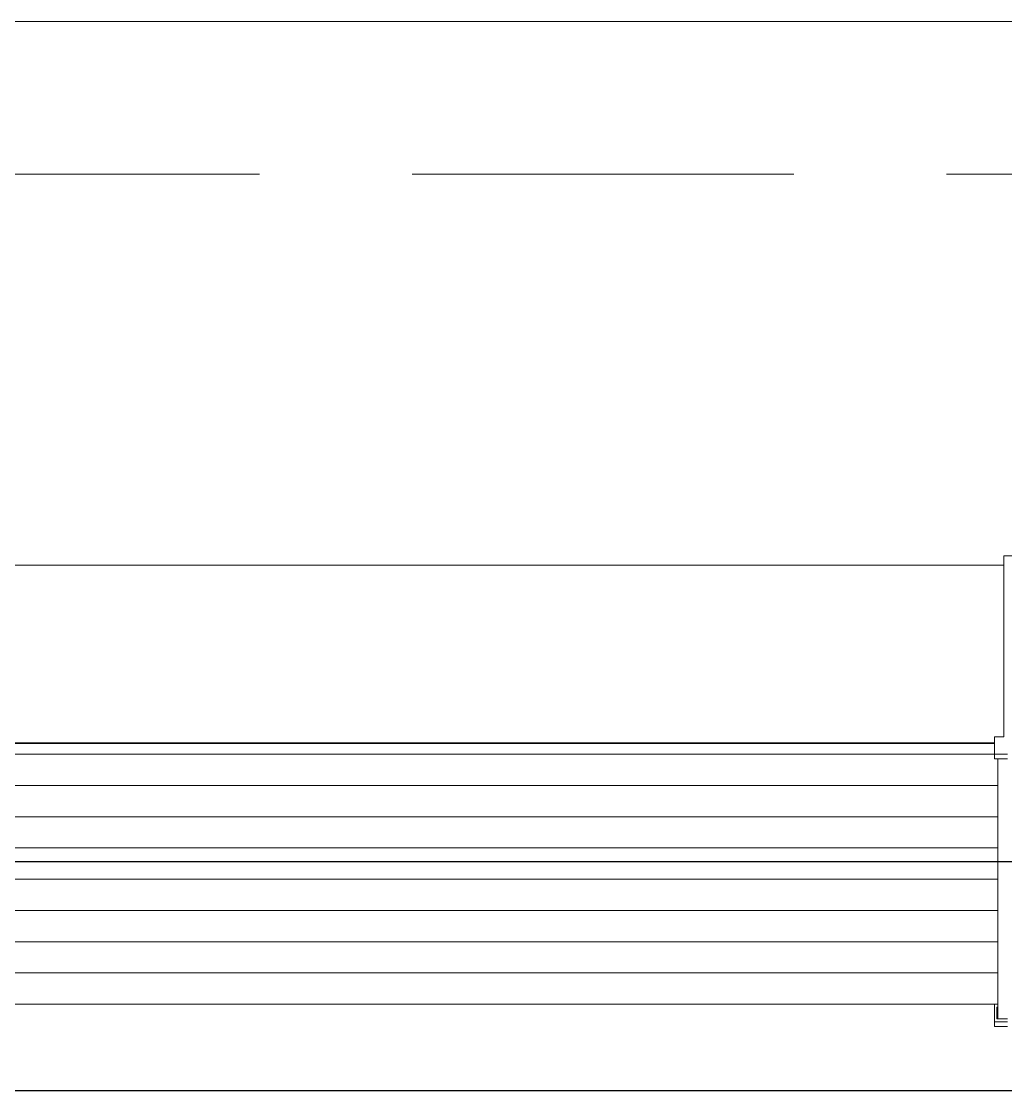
# Model space of a CAD drawing. Extents: x -518115 to 1124316, y -209821 to 1628073.
# Drawn here: x 835411 to 836055, y 517540 to 518240 of the extents above; entities that cross this region are included whole.
import ezdxf

# ---------------------------------------------------------------- set-up
doc = ezdxf.new("R2010")
doc.units = 0
doc.header["$LTSCALE"] = 1000
doc.header["$MEASUREMENT"] = 0
doc.linetypes.add('DASH', pattern=[0.35, 0.25, -0.1])
for name, color, linetype, lineweight in [('平面-栏杆', 135, 'Continuous', 15), ('平面-看线', 45, 'Continuous', 15), ('平面-空调预留孔', 173, 'Continuous', 15)]:
    doc.layers.add(name, color=color, linetype=linetype, lineweight=lineweight)
doc.layers.add('看线', color=251, linetype='Continuous')

# ---------------------------------------------------------------- blocks, each defined once
blk = doc.blocks.new('gdgdgdrgdfsfs')
at = {"layer": '平面-空调预留孔'}
for p, q in [((701373.32, 763967.56), (701455.02, 763967.56)), ((701455.02, 763967.56), (701455.02, 763849.22)), ((703030.02, 763961.62), (701455.02, 763961.62)), ((701455.02, 763849.22), (701461.18, 763849.22)), ((701461.18, 763849.22), (701461.18, 763834.7)), ((703023.86, 763845.19), (701461.18, 763845.19)), ((703023.86, 763844.89), (701461.18, 763844.89)), ((701461.18, 763837.76), (701452.7, 763837.76)), ((701452.7, 763834.7), (701461.18, 763834.7)), ((701458.87, 763834.7), (701458.87, 763664.59)), ((703023.86, 763837.79), (701461.18, 763837.79)), ((703026.17, 763817.33), (701458.87, 763817.33)), ((703026.17, 763796.87), (701458.87, 763796.87)), ((703026.17, 763776.42), (701458.87, 763776.42)), ((703026.17, 763755.96), (701458.87, 763755.96)), ((703026.17, 763735.5), (701458.87, 763735.5)), ((703026.17, 763715.04), (701458.87, 763715.04)), ((703026.17, 763694.59), (701458.87, 763694.59)), ((701458.87, 763674.13), (701461.18, 763674.13)), ((703026.17, 763674.13), (701458.87, 763674.13)), ((701459.64, 763672.22), (701458.87, 763672.22)), ((701459.64, 763664.59), (701459.64, 763672.22)), ((701461.18, 763659.61), (701461.18, 763674.13)), ((701459.64, 763669.66), (701458.87, 763669.66)), ((701452.7, 763664.59), (701459.64, 763664.59)), ((701461.18, 763662.68), (701452.7, 763662.68)), ((701452.7, 763659.61), (701461.18, 763659.61))]:
    blk.add_line(p, q, dxfattribs=at)

msp = doc.modelspace()

# ---------------------------------------------------------------- linework, layer by layer
at = {"layer": '平面-栏杆'}
msp.add_lwpolyline([(836266.58, 518240.45), (831616.58, 518240.45)], dxfattribs=at)
at = {"layer": '平面-看线', "linetype": 'DASH'}
msp.add_lwpolyline([(836266.58, 518140.45), (831616.58, 518140.45)], dxfattribs=at)
at = {"layer": '看线', "color": 201}
msp.add_lwpolyline([(830316.58, 519190.45), (830316.57, 517690.45), (850516.58, 517690.45), (850516.58, 519190.45), (852916.58, 519190.45)], dxfattribs=at)
at = {"layer": '看线', "color": 202, "ltscale": 0.5}
msp.add_lwpolyline([(834266.58, 517690.45), (834266.58, 517540.45), (836266.58, 517540.45), (836266.58, 517690.45)], dxfattribs=at)

# ---------------------------------------------------------------- block references
at = {"layer": '平面-空调预留孔', "xscale": -1}
msp.add_blockref('gdgdgdrgdfsfs', (1537509.1, -246077.11), dxfattribs=at)

doc.saveas('drawing.dxf')
